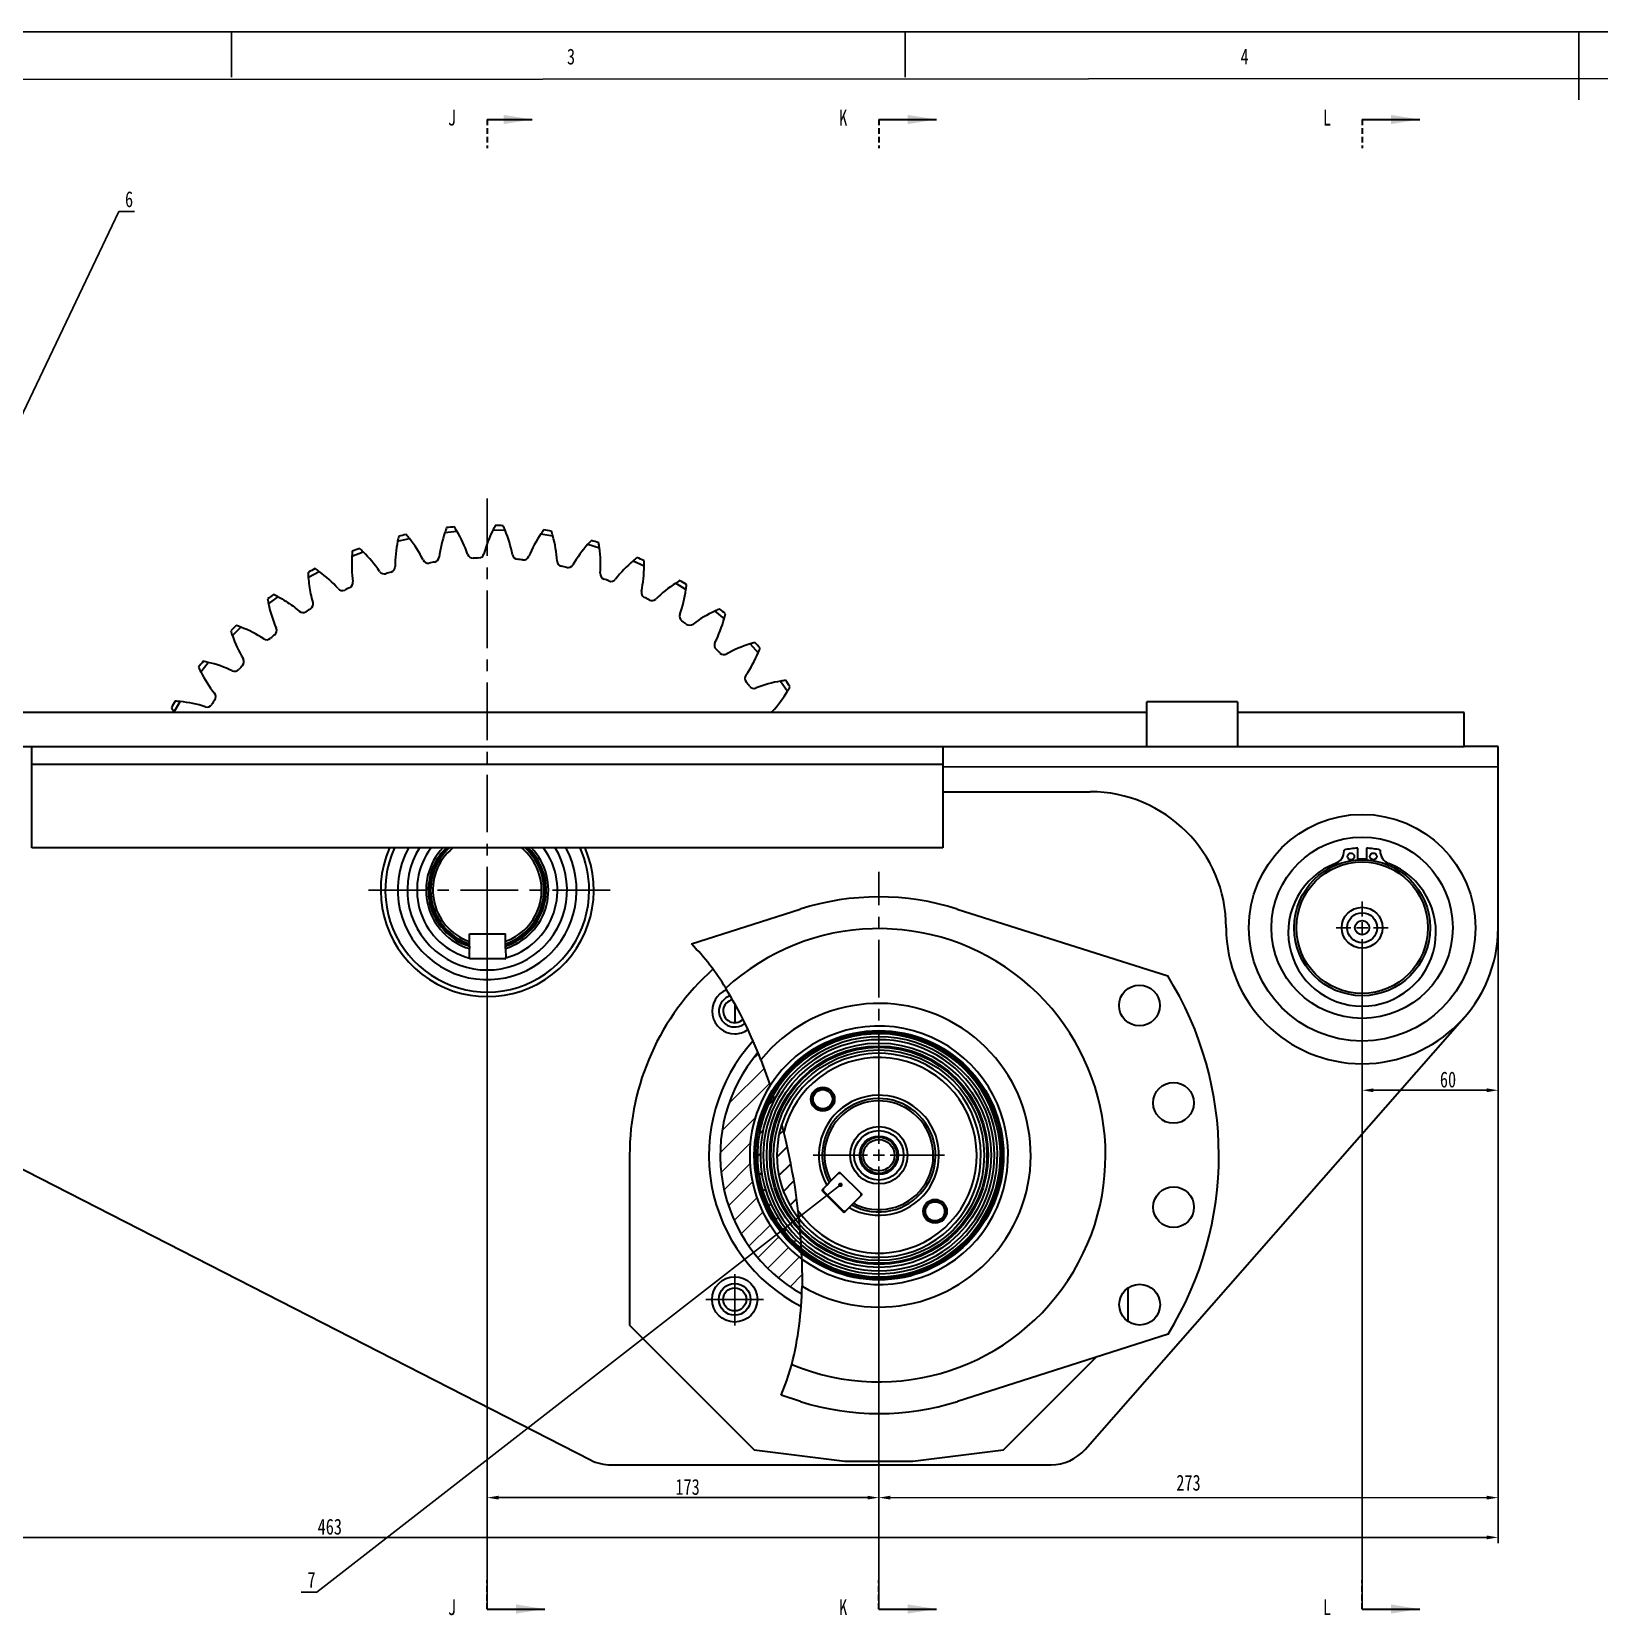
# Model space of a CAD drawing. Header units: millimetres. Extents: x 0 to 1189, y 0 to 841.
# Drawn here: x 253.2 to 599, y 491.6 to 841 of the extents above; entities that cross this region are included whole.
import ezdxf

# ---------------------------------------------------------------- set-up
doc = ezdxf.new("R2010")
doc.units = ezdxf.units.MM
doc.header["$PDSIZE"] = -1
doc.linetypes.add('CENTERX2', pattern=[20.32, 12.7, -2.54, 2.54, -2.54])
doc.linetypes.add('HIDDEN', pattern=[1.905, 1.27, -0.635])
doc.layers.get('0').update_dxf_attribs({"lineweight": 30})
doc.layers.add('10', color=7, linetype='Continuous', lineweight=25)
doc.layers.add('剖面线层', color=2, linetype='Continuous', lineweight=15)
for name, color, linetype in [('5', 7, 'Continuous'), ('9', 7, 'Continuous'), ('图层11', 7, 'CENTERX2')]:
    doc.layers.add(name, color=color, linetype=linetype)
doc.styles.add('SLDTEXTSTYLE0', font='hyswlongfangsong.ttf')
doc.styles.get("Standard").update_dxf_attribs({"font": 'hyswlongfangsong.ttf'})
doc.dimstyles.new('ISO-25', dxfattribs={"dimtxt": 2.5, "dimasz": 2.5, "dimexe": 1.25, "dimexo": 0.625, "dimtad": 1, "dimtxsty": 'Standard', "dimcen": 2.5, "dimadec": 0, "dimazin": 0, "dimtfac": 1, "dimtmove": 0, "dimatfit": 3, "dimfxl": 1, "dimarcsym": 0})
doc.dimstyles.new('SLDDIMSTYLE4', dxfattribs={"dimtxt": 0.18, "dimasz": 1.016, "dimexe": 0, "dimexo": 0.0625, "dimgap": 0, "dimtad": 0, "dimtih": 1, "dimtoh": 1, "dimdec": 0, "dimrnd": 1e-09, "dimzin": 0, "dimdsep": 46, "dimtxsty": 'Standard', "dimblk1": 'DOT', "dimblk2": 'DOT', "dimsah": 1, "dimcen": 0.09, "dimadec": 0, "dimazin": 0, "dimtfac": 1.016, "dimtdec": 0, "dimtofl": 0, "dimtmove": 0, "dimatfit": 3, "dimldrblk": 'DOT', "dimfxl": 1, "dimfrac": 2, "dimtolj": 1, "dimtzin": 0, "dimarcsym": 0})

# ---------------------------------------------------------------- blocks, each defined once
blk = doc.blocks.new('_D')
at = {"layer": '10', "color": 0, "lineweight": -2}
for p, q in [((576.66, 642.7), (576.66, 606.22)), ((546.66, 493.65), (546.66, 608.72)), ((574.16, 607.47), (549.16, 607.47))]:
    blk.add_line(p, q, dxfattribs=at)
at = {"layer": '10', "color": 0}
for points in [[(549.16, 607.89), (549.16, 607.05), (546.66, 607.47)], [(574.16, 607.89), (574.16, 607.05), (576.66, 607.47)]]:
    blk.add_solid(points, dxfattribs=at)
at = {"layer": 'Defpoints', "color": 0}
for p in [(576.66, 643.33), (546.66, 607.47), (546.66, 493.03)]:
    blk.add_point(p, dxfattribs=at)
at = {"layer": '10', "color": 0, "insert": (565.61, 611.6), "char_height": 3.5, "attachment_point": 2}
blk.add_mtext('60', dxfattribs=at)
blk = doc.blocks.new('_D_2')
at = {"layer": '10', "color": 0, "lineweight": -2}
for p, q in [((353.66, 493.65), (353.66, 518.85)), ((437.56, 517.6), (356.16, 517.6)), ((440.06, 493.65), (440.06, 518.85))]:
    blk.add_line(p, q, dxfattribs=at)
at = {"layer": '10', "color": 0}
for points in [[(356.16, 518.02), (356.16, 517.18), (353.66, 517.6)], [(437.56, 518.02), (437.56, 517.18), (440.06, 517.6)]]:
    blk.add_solid(points, dxfattribs=at)
at = {"layer": 'Defpoints', "color": 0}
for p in [(353.66, 517.6), (353.66, 493.03), (440.06, 493.03)]:
    blk.add_point(p, dxfattribs=at)
at = {"layer": '10', "color": 0, "insert": (397.86, 521.72), "char_height": 3.5, "attachment_point": 2}
blk.add_mtext('173', dxfattribs=at)
blk = doc.blocks.new('_D_4')
at = {"layer": '10', "color": 0, "lineweight": -2}
for p, q in [((113.66, 644), (113.66, 507.58)), ((576.66, 642.7), (576.66, 507.58)), ((116.16, 508.83), (574.16, 508.83))]:
    blk.add_line(p, q, dxfattribs=at)
at = {"layer": '10', "color": 0}
for points in [[(116.16, 509.24), (116.16, 508.41), (113.66, 508.83)], [(574.16, 509.24), (574.16, 508.41), (576.66, 508.83)]]:
    blk.add_solid(points, dxfattribs=at)
at = {"layer": 'Defpoints', "color": 0}
for p in [(113.66, 644.63), (576.66, 643.33), (576.66, 508.83)]:
    blk.add_point(p, dxfattribs=at)
at = {"layer": '10', "color": 0, "insert": (318.93, 512.95), "char_height": 3.5, "attachment_point": 2}
blk.add_mtext('463', dxfattribs=at)
blk = doc.blocks.new('SW_NOTE_1')
at = {"layer": '10', "color": 0}
for p, q in [((0, 0), (3.4, 0)), ((3.4, 0), (0, 0)), ((0, 0), (3.4, 0)), ((3.4, 0), (0, 0)), ((0, 0), (3.4, 0)), ((3.4, 0), (0, 0))]:
    blk.add_line(p, q, dxfattribs=at)
at = {"layer": '10', "color": 0, "insert": (2.24, 4.44), "char_height": 3.5, "attachment_point": 2, "style": 'SLDTEXTSTYLE0'}
blk.add_mtext('6', dxfattribs=at)
blk = doc.blocks.new('_DOT')
at = {"color": 0, "linetype": 'ByBlock', "lineweight": -2}
blk.add_line((-0.5, 0), (-1, 0), dxfattribs=at)
at = {"color": 0, "linetype": 'ByBlock', "const_width": 0.5}
blk.add_lwpolyline([(-0.25, 0, 1), (0.25, 0, 1)], format="xyb", close=True, dxfattribs=at)
blk = doc.blocks.new('SW_NOTE_14')
at = {"layer": '10', "color": 0}
for p, q in [((-3.4, 0), (0, 0)), ((0, 0), (-3.4, 0)), ((-3.4, 0), (0, 0)), ((0, 0), (-3.4, 0)), ((-3.4, 0), (0, 0)), ((0, 0), (-3.4, 0))]:
    blk.add_line(p, q, dxfattribs=at)
at = {"layer": '10', "color": 0, "insert": (-1.15, 4.44), "char_height": 3.5, "attachment_point": 2, "style": 'SLDTEXTSTYLE0'}
blk.add_mtext('7', dxfattribs=at)
blk = doc.blocks.new('SW_CENTERMARKSYMBOL_1')
at = {"layer": '10', "color": 0}
for p, q in [((0, 2.5), (0, 14.5)), ((-2.5, 0), (-14.5, 0)), ((0, 0), (-1.25, 0)), ((0, 0), (0, 1.25)), ((0, 0), (0, -1.25)), ((0, 0), (1.25, 0)), ((2.5, 0), (14.5, 0)), ((0, -2.5), (0, -14.5))]:
    blk.add_line(p, q, dxfattribs=at)
blk = doc.blocks.new('SW_CENTERMARKSYMBOL_2')
at = {"layer": '10', "color": 0}
for p, q in [((0, 2.5), (0, 5.75)), ((-2.5, 0), (-5.75, 0)), ((0, 0), (-1.25, 0)), ((0, 0), (0, 1.25)), ((0, 0), (0, -1.25)), ((0, 0), (1.25, 0)), ((2.5, 0), (5.75, 0)), ((0, -2.5), (0, -5.75))]:
    blk.add_line(p, q, dxfattribs=at)
blk = doc.blocks.new('SW_CENTERMARKSYMBOL_3')
at = {"layer": '10', "color": 0}
for p, q in [((0, 2.5), (0, 4.55)), ((-2.5, 0), (-4.55, 0)), ((0, 0), (-1.25, 0)), ((0, 0), (0, 1.25)), ((0, 0), (0, -1.25)), ((0, 0), (1.25, 0)), ((2.5, 0), (4.55, 0)), ((0, -2.5), (0, -40.92))]:
    blk.add_line(p, q, dxfattribs=at)
blk = doc.blocks.new('SW_CENTERMARKSYMBOL_4')
at = {"layer": '10', "color": 0}
for p, q in [((0, 2.5), (0, 13.75)), ((-2.5, 0), (-13.75, 0)), ((0, 0), (-1.25, 0)), ((0, 0), (0, 1.25)), ((0, 0), (0, -1.25)), ((0, 0), (1.25, 0)), ((2.5, 0), (13.75, 0)), ((0, -2.5), (0, -95.86))]:
    blk.add_line(p, q, dxfattribs=at)
blk = doc.blocks.new('*D150')
at = {"layer": 'Defpoints', "color": 0, "linetype": 'Continuous'}
for p in [(440.06, 517.7), (576.66, 517.7), (576.66, 517.6)]:
    blk.add_point(p, dxfattribs=at)
at = {"layer": '图层11', "color": 0, "linetype": 'Continuous', "lineweight": -2}
for p, q in [((440.06, 517.7), (440.06, 515.6)), ((576.66, 517.7), (576.66, 515.6))]:
    blk.add_line(p, q, dxfattribs=at)
at = {"layer": '图层11', "color": 0, "linetype": 'Continuous', "lineweight": 0}
blk.add_line((442.56, 517.6), (574.16, 517.6), dxfattribs=at)
at = {"layer": '图层11', "color": 0, "linetype": 'Continuous'}
for points in [[(442.56, 518.02), (442.56, 517.18), (440.06, 517.6)], [(574.16, 518.02), (574.16, 517.18), (576.66, 517.6)]]:
    blk.add_solid(points, dxfattribs=at)
at = {"layer": '图层11', "color": 0, "linetype": 'Continuous', "insert": (508.36, 520.87), "char_height": 3.5, "attachment_point": 5}
blk.add_mtext('273', dxfattribs=at)

msp = doc.modelspace()

# ---------------------------------------------------------------- hatches: boundary and pattern name
at = {"linetype": 'Continuous'}
h = msp.add_hatch(dxfattribs=at)
h.set_pattern_fill('ANSI31', style=0)
edge = h.paths.add_edge_path(flags=0)
edge.add_arc((440.0604, 593.1278), 26.15, 151.700872, 229.120407, ccw=False)
edge.add_spline(control_points=[(417.0357, 605.5249), (416.9472, 605.8114), (416.8578, 606.0973), (416.7676, 606.3825)], knot_values=[0.81360285, 0.81360285, 0.81360285, 0.81360285, 0.81563981, 0.81563981, 0.81563981, 0.81563981], weights=[1, 1, 1, 1], degree=3, periodic=0)
edge.add_arc((440.0604, 593.1278), 26.8, 150.358009, 230.448392)
edge.add_spline(control_points=[(422.9948, 572.4636), (422.9797, 572.7607), (422.9634, 573.0582), (422.9459, 573.3562)], knot_values=[0.73802157, 0.73802157, 0.73802157, 0.73802157, 0.74007822, 0.74007822, 0.74007822, 0.74007822], weights=[1, 1, 1, 1], degree=3, periodic=0)
h = msp.add_hatch(dxfattribs=at)
h.set_pattern_fill('ANSI31', style=0)
edge = h.paths.add_edge_path(flags=0)
edge.add_spline(control_points=[(422.4746, 579.0925), (421.7423, 586.0546), (420.4267, 593.1343), (418.6251, 599.9674)], knot_values=[0.75318066, 0.75318066, 0.75318066, 0.75318066, 0.80060106, 0.80060106, 0.80060106, 0.80060106], weights=[1, 1, 1, 1], degree=3, periodic=0)
edge.add_arc((440.0604, 593.1278), 22.5, 162.303022, 218.593642)
at = {"layer": '剖面线层', "linetype": 'Continuous'}
h = msp.add_hatch(dxfattribs=at)
h.set_pattern_fill('ANSI31', style=0)
edge = h.paths.add_edge_path(flags=0)
edge.add_arc((440.0604, 593.1278), 28.5, 147.317544, 233.447766, ccw=False)
edge.add_spline(control_points=[(416.0726, 608.5173), (415.2392, 611.0051), (414.3417, 613.4351), (413.3857, 615.7875)], knot_values=[0.82075283, 0.82075283, 0.82075283, 0.82075283, 0.83874242, 0.83874242, 0.83874242, 0.83874242], weights=[1, 1, 1, 1], degree=3, periodic=0)
edge.add_arc((440.0604, 593.1278), 35, 139.652635, 240.923982)
edge.add_spline(control_points=[(423.0514, 562.5387), (423.1594, 565.0493), (423.1694, 567.6211), (423.087, 570.2334)], knot_values=[0.71462239, 0.71462239, 0.71462239, 0.71462239, 0.73285447, 0.73285447, 0.73285447, 0.73285447], weights=[1, 1, 1, 1], degree=3, periodic=0)

# ---------------------------------------------------------------- linework, layer by layer
at = {"color": 7, "linetype": 'HIDDEN'}
for p, q in [((353.6604, 821.6278), (353.6604, 815.2778)), ((440.0604, 821.6278), (440.0604, 815.2778)), ((546.6604, 821.6278), (546.6604, 815.2778)), ((353.6604, 493.0278), (353.6604, 499.3778)), ((440.0604, 493.0278), (440.0604, 499.3778)), ((546.6604, 493.0278), (546.6604, 499.3778))]:
    msp.add_line(p, q, dxfattribs=at)
at = {"color": 7, "linetype": 'Continuous'}
for p, q in [((353.6604, 821.6278), (363.6029, 821.6278)), ((440.0604, 821.6278), (452.7604, 821.6278)), ((546.6604, 821.6278), (559.3604, 821.6278)), ((344.3314, 730.5433), (346.9731, 730.8109)), ((354.9331, 731.0826), (357.5869, 730.9958)), ((365.512, 730.2041), (368.1305, 729.7642)), ((333.8963, 728.5958), (336.4787, 729.2131)), ((375.8794, 727.9233), (378.416, 727.1384)), ((323.8138, 725.2747), (326.2909, 726.2308)), ((385.8504, 724.281), (388.2597, 723.165)), ((314.2639, 720.6395), (316.5915, 721.9171)), ((305.4171, 714.7727), (307.5536, 716.3492)), ((395.2469, 719.3423), (397.486, 717.9151)), ((403.9013, 713.1951), (405.9301, 711.4823)), ((297.4311, 707.7791), (299.3385, 709.6263)), ((411.6591, 705.9493), (413.4416, 703.9813)), ((290.4486, 699.7834), (292.0927, 701.8684)), ((418.382, 697.7342), (419.8862, 695.5462)), ((284.5941, 690.9285), (285.9457, 693.214)), ((499.1604, 683.3278), (499.1604, 693.1278)), ((519.1604, 693.1278), (499.1604, 693.1278)), ((519.1604, 693.1278), (519.1604, 683.3278)), ((499.1604, 690.8278), (208.1604, 690.8278)), ((284.6687, 690.8278), (284.5941, 690.9285)), ((569.1603, 690.8278), (519.1604, 690.8278)), ((569.1603, 683.3278), (569.1603, 690.8278)), ((208.1604, 683.3278), (499.1604, 683.3278)), ((253.1604, 679.3278), (253.1604, 683.3278)), ((454.1604, 683.3278), (454.1604, 678.8278)), ((499.1604, 683.3278), (519.1604, 683.3278)), ((519.1604, 683.3278), (569.1603, 683.3278)), ((576.6604, 683.3278), (569.1603, 683.3278)), ((576.6604, 678.8278), (576.6604, 683.3278)), ((253.1604, 660.9278), (253.1604, 679.3278)), ((454.1604, 679.3278), (253.1604, 679.3278)), ((454.1604, 678.8278), (454.1604, 673.3278)), ((576.6604, 643.3278), (576.6604, 678.8278)), ((454.1604, 673.3278), (486.6603, 673.3278)), ((454.1604, 673.3278), (454.1604, 660.9278)), ((454.1604, 660.9278), (253.1604, 660.9278)), ((542.6854, 660.2926), (542.6854, 660.4698)), ((545.6854, 658.2961), (545.6854, 660.8976)), ((547.6353, 660.8976), (547.6353, 658.2961)), ((550.6354, 660.4698), (550.6354, 660.2926)), ((543.9714, 658.3389), (544.6098, 658.4393)), ((548.7109, 658.4393), (549.3493, 658.3389)), ((398.7214, 639.7536), (422.7025, 647.4206)), ((457.3313, 647.4483), (503.7841, 632.6789)), ((349.7155, 639.2408), (349.7179, 638.7163)), ((349.7271, 636.6601), (349.7179, 638.7163)), ((350.4526, 636.4634), (349.9279, 636.461)), ((357.0032, 636.4926), (350.4526, 636.4634)), ((357.5279, 636.4949), (357.0032, 636.4926)), ((357.7178, 638.752), (357.7155, 639.2765)), ((357.7178, 638.752), (357.727, 636.6958)), ((408.2604, 626.5152), (408.2604, 624.9278)), ((408.2604, 624.9278), (408.2604, 622.3778)), ((485.5475, 528.2309), (569.2064, 623.5371)), ((414.0176, 614.1997), (416.0726, 608.5173)), ((417.0357, 605.5249), (416.7676, 606.3825)), ((419.0767, 598.2088), (418.6251, 599.9674)), ((439.9994, 596.5492), (440.2223, 596.5828)), ((248.8814, 591.2344), (376.4139, 525.927)), ((385.0604, 593.1278), (385.0604, 555.6278)), ((438.0738, 590.3778), (437.5558, 590.7602)), ((428.5544, 586.5571), (429.105, 587.1086)), ((429.105, 587.1086), (429.4737, 587.4779)), ((429.4737, 587.4779), (431.4013, 589.4086)), ((431.154, 589.1609), (431.649, 589.1613)), ((436.355, 584.4628), (431.4013, 589.4086)), ((439.8984, 589.6729), (439.2974, 589.822)), ((427.5859, 585.5871), (428.5544, 586.5571)), ((427.5862, 585.2336), (432.1861, 580.6411)), ((427.7628, 585.4453), (427.6416, 585.6429)), ((427.7626, 585.7641), (427.763, 585.2691)), ((427.763, 585.2691), (432.2213, 580.8179)), ((428.6831, 584.1385), (428.0949, 584.9377)), ((436.355, 584.4628), (434.4274, 582.5321)), ((436.1073, 584.7101), (436.1077, 584.2151)), ((422.4746, 579.0925), (422.2727, 580.8913)), ((432.2213, 580.8179), (432.7163, 580.8183)), ((433.5081, 581.6113), (432.5397, 580.6414)), ((434.0587, 582.1629), (433.5081, 581.6113)), ((434.4274, 582.5321), (434.0587, 582.1629)), ((423.087, 570.2334), (423.1093, 564.233)), ((495.0604, 556.45), (495.0604, 563.8978)), ((385.0604, 555.6278), (412.5604, 528.1278)), ((503.8473, 553.6789), (457.4183, 538.8351)), ((467.5604, 528.1278), (488.066, 548.6334)), ((422.7894, 538.8073), (418.4756, 540.1789)), ((412.5604, 528.1278), (432.5604, 525.6278)), ((447.5604, 525.6278), (467.5604, 528.1278)), ((380.9719, 524.8278), (478.0322, 524.8278)), ((432.5604, 525.6278), (447.5604, 525.6278)), ((353.6604, 493.0278), (366.3604, 493.0278)), ((440.0604, 493.0278), (452.7604, 493.0278)), ((546.6604, 493.0278), (559.3604, 493.0278))]:
    msp.add_line(p, q, dxfattribs=at)
at = {"color": 7, "linetype": 'Continuous', "lineweight": 25}
msp.add_line((576.6604, 678.8278), (454.1604, 678.8278), dxfattribs=at)
for p, q in [((349.7155, 639.2401), (349.7155, 641.9743)), ((349.7155, 641.9743), (357.6744, 641.9743)), ((357.7155, 641.9743), (357.6744, 641.9743)), ((357.7155, 639.2765), (357.7155, 641.9743)), ((349.7155, 639.2408), (349.7155, 639.2401))]:
    msp.add_line(p, q)
at = {"color": 7, "linetype": 'Continuous', "flags": 128}
for points in [[(416.3859, 690.8278), (416.4115, 690.8675), (416.5361, 691.024)], [(545.6854, 658.5466), (546.6604, 658.5778), (547.6353, 658.5466)], [(431.8894, 581.1493), (431.2494, 581.6119), (431.0892, 581.7362)], [(432.5953, 580.6971), (432.5698, 580.7125), (432.3975, 580.818)], [(418.4756, 540.1789), (419.761, 543.4631), (420.8302, 546.9737)]]:
    msp.add_lwpolyline(points, dxfattribs=at)
at = {"color": 7, "linetype": 'Continuous'}
for centre, radius in [((546.6604, 643.3278), 25), ((546.6604, 643.3278), 20), ((546.6604, 643.3278), 15), ((546.6604, 643.3278), 14.4999), ((544.1854, 659.0577), 0.75), ((549.1354, 659.0577), 0.75), ((546.6604, 643.3278), 4.5), ((546.6604, 643.3278), 3.3), ((546.6604, 643.3278), 1.575), ((497.5339, 626.1738), 4.5), ((440.0604, 593.1278), 27.5), ((440.0604, 593.1278), 27.375), ((440.0604, 593.1278), 27.1497), ((440.0604, 593.1278), 24.75), ((440.0604, 593.1278), 24.0919), ((440.0604, 593.1278), 23.8294), ((440.0604, 593.1278), 23.2255), ((427.6761, 605.4923), 2.6249), ((427.6761, 605.4923), 2.5), ((505.0511, 604.6799), 4.5), ((427.6761, 605.4923), 2.125), ((440.0604, 593.1278), 6.325), ((440.0604, 593.1278), 5.4642), ((440.0604, 593.1278), 4.25), ((440.0604, 593.1278), 4), ((440.0604, 593.1278), 3.4587), ((505.0695, 581.6799), 4.5), ((452.4446, 580.7634), 2.6249), ((452.4446, 580.7634), 2.5), ((452.4446, 580.7634), 2.125), ((408.2604, 561.3278), 5), ((408.2604, 561.3278), 3.5), ((408.2604, 561.3278), 2.55), ((497.5868, 560.1739), 4.5)]:
    msp.add_circle(centre, radius, dxfattribs=at)
for centre, radius, start, end in [((369.9353, 721.6596), 27.1013, 160.864805, 172.784402), ((378.6602, 718.9097), 36.2465, 159.517687, 161.278992), ((353.6604, 651.6278), 80.465, 95.179397, 96.389816), ((315.9307, 712.6833), 35.9478, 30.283289, 32.059231), ((323.7428, 717.0059), 27.0227, 18.767354, 30.721759), ((379.1246, 718.8654), 27.1015, 153.20525, 165.124786), ((387.1449, 715.111), 35.954, 151.850692, 153.626318), ((353.6604, 651.6278), 80.465, 87.519822, 88.730241), ((324.3421, 717.14), 36.0166, 22.625459, 24.398009), ((332.7234, 720.41), 27.0231, 11.107877, 23.062091), ((387.8594, 714.8714), 27.1016, 145.545716, 157.465195), ((395.506, 709.9431), 36.1959, 144.197221, 145.960987), ((353.6604, 651.6278), 80.465, 79.860248, 81.070667), ((333.3877, 720.478), 35.9625, 14.964532, 16.739748), ((353.6604, 651.6278), 80.465, 110.498545, 111.708965), ((301.1202, 700.5246), 35.9774, 45.602979, 47.377455), ((360.4561, 723.2039), 27.1016, 168.524443, 180.443909), ((369.2789, 721.6816), 36.0519, 167.172203, 168.943018), ((353.6604, 651.6278), 80.465, 102.838971, 104.04939), ((308.1129, 707.0964), 35.969, 37.943371, 39.718266), ((315.2954, 712.4347), 27.0231, 26.427035, 38.381254), ((342.0782, 722.587), 27.0229, 3.448254, 15.40258), ((395.984, 709.7486), 27.1019, 137.886234, 149.805578), ((402.6593, 704.0712), 35.8619, 136.529237, 138.309431), ((353.6604, 651.6278), 80.465, 72.200673, 73.411092), ((342.748, 722.5662), 35.9598, 7.304821, 9.080168), ((351.6395, 723.4976), 27.0229, 355.788729, 7.743043), ((350.8552, 723.4711), 27.1015, 176.184012, 188.103536), ((359.8575, 723.1342), 36.1072, 174.833302, 176.601401), ((307.5331, 706.7787), 27.0229, 34.086569, 46.040886), ((340.6069, 724.9982), 1.235, 205.755697, 280.08801), ((353.6604, 651.6278), 73.2875, 99.140777, 100.08801), ((341.8217, 725.204), 1.235, 279.140777, 353.47309), ((350.5027, 726.0834), 1.235, 198.096123, 272.428436), ((353.6604, 651.6278), 73.2875, 91.481202, 92.428436), ((351.734, 726.1254), 1.235, 271.481202, 345.813515), ((360.4549, 725.8399), 1.235, 190.436548, 264.768861), ((353.6604, 651.6278), 73.2875, 83.821628, 84.768861), ((361.6808, 725.7175), 1.235, 263.821628, 338.153941), ((370.2857, 724.2722), 1.235, 182.776974, 257.109287), ((371.4844, 723.9874), 1.235, 256.162053, 330.494366), ((403.3528, 703.5892), 27.1014, 130.226582, 142.146152), ((409.0904, 697.2186), 35.6717, 128.864812, 130.654498), ((353.6604, 651.6278), 80.465, 64.541099, 65.751518), ((352.3141, 723.3878), 35.9463, 359.644943, 1.420956), ((353.6604, 651.6278), 80.465, 118.15812, 119.368539), ((295.0615, 693.0713), 35.9947, 53.262981, 55.036606), ((300.5939, 700.1386), 27.0228, 41.746113, 53.700473), ((330.9441, 722.6037), 1.235, 213.415272, 287.747585), ((353.6604, 651.6278), 73.2875, 106.800351, 107.747585), ((332.1205, 722.9695), 1.235, 286.800351, 1.132664), ((353.6604, 651.6278), 73.2875, 76.162053, 77.109287), ((379.8199, 721.408), 1.235, 175.117399, 249.449712), ((353.6604, 651.6278), 73.2875, 68.502479, 69.449712), ((380.9699, 720.966), 1.235, 248.502479, 322.834792), ((361.2365, 723.1257), 27.0232, 348.129227, 0.083386), ((415.0815, 688.7719), 36.4411, 121.224307, 122.9762), ((353.6604, 651.6278), 80.465, 56.881524, 58.091943), ((353.6604, 651.6278), 80.465, 125.817694, 127.028114), ((321.6866, 718.9426), 1.235, 221.074846, 295.407159), ((353.6604, 651.6278), 73.2875, 114.459926, 115.407159), ((322.8038, 719.462), 1.235, 294.459926, 8.792239), ((388.8873, 717.2987), 1.235, 167.457825, 241.790138), ((353.6604, 651.6278), 73.2875, 60.842904, 61.790138), ((409.8355, 696.5018), 27.1019, 122.567085, 134.486415), ((370.699, 721.4779), 27.0229, 340.469473, 352.42381), ((361.8938, 722.9264), 35.9433, 351.98562, 353.761781), ((340.7456, 722.2308), 36.1072, 190.152469, 191.92057), ((331.9739, 720.1772), 27.1012, 191.50311, 203.422757), ((312.9997, 714.0803), 1.235, 228.734421, 303.066734), ((353.6604, 651.6278), 73.2875, 122.1195, 123.066734), ((314.0377, 714.744), 1.235, 302.1195, 16.451813), ((389.9682, 716.7074), 1.235, 240.842904, 315.175217), ((415.3152, 688.6143), 27.1016, 114.907396, 126.826889), ((419.3069, 680.6441), 36.0125, 113.55422, 115.326968), ((353.6604, 651.6278), 80.465, 49.22195, 50.432369), ((353.6604, 651.6278), 80.465, 133.477269, 134.687688), ((286.2057, 676.1472), 35.9627, 68.581432, 70.356634), ((289.6629, 684.3948), 27.0231, 57.065335, 69.019584), ((305.9787, 708.8996), 1.235, 309.779075, 24.111388), ((397.3261, 712.0175), 1.235, 159.79825, 234.130563), ((353.6604, 651.6278), 73.2875, 53.18333, 54.130563), ((398.3185, 711.2873), 1.235, 233.18333, 307.515643), ((379.8566, 718.5838), 27.0233, 332.810072, 344.764194), ((371.1457, 721.24), 36.1272, 344.330115, 346.097237), ((331.425, 719.8709), 36.0804, 197.811311, 199.58072), ((323.031, 716.6752), 27.1016, 199.162742, 211.082233), ((305.0384, 708.1036), 1.235, 236.393995, 310.726308), ((353.6604, 651.6278), 73.2875, 129.779075, 130.726308), ((404.9856, 705.6586), 1.235, 152.138676, 226.470989), ((419.695, 680.0663), 27.1018, 107.247896, 119.167303), ((422.6239, 671.5185), 36.1346, 105.897684, 107.66444), ((353.6604, 651.6278), 80.465, 41.562375, 42.772795), ((298.7705, 702.0333), 1.235, 317.438649, 31.770962), ((353.6604, 651.6278), 73.2875, 45.523755, 46.470989), ((405.8718, 704.8027), 1.235, 225.523755, 299.856068), ((388.5488, 714.4939), 27.0216, 325.150086, 337.104983), ((380.427, 718.2228), 35.9553, 336.666188, 338.441756), ((353.6604, 651.6278), 80.465, 141.136843, 142.347263), ((322.3932, 716.2317), 35.9305, 205.467144, 207.243937), ((314.6342, 712.0122), 27.1014, 206.822288, 218.741862), ((283.5351, 666.919), 35.9819, 76.241394, 78.015652), ((285.8666, 675.5726), 27.0228, 64.724853, 76.679205), ((297.9448, 701.119), 1.235, 244.053569, 318.385882), ((353.6604, 651.6278), 73.2875, 137.438649, 138.385882), ((411.7293, 698.3355), 1.235, 144.479101, 218.811414), ((353.6604, 651.6278), 73.2875, 37.864181, 38.811414), ((412.4935, 697.3691), 1.235, 217.864181, 292.196494), ((422.8963, 671.0108), 27.102, 99.588368, 111.507688), ((396.6152, 709.284), 27.0235, 317.490869, 329.44491), ((424.6451, 662.2398), 36.0427, 98.235824, 100.007094), ((353.6604, 651.6278), 80.465, 33.902801, 35.11322), ((389.0551, 714.0661), 35.9659, 329.007164, 330.782204), ((353.6604, 651.6278), 80.465, 148.796418, 150.006837), ((314.2045, 711.5844), 36.1032, 213.130976, 214.899271), ((282.1224, 657.4319), 35.9857, 83.901097, 85.675162), ((283.28, 666.3229), 27.0228, 72.384429, 84.338775), ((291.8454, 693.2512), 1.235, 251.713144, 326.045457), ((353.6604, 651.6278), 73.2875, 145.098223, 146.045457), ((292.5419, 694.2675), 1.235, 325.098223, 39.430536), ((486.6604, 643.3278), 30, 0, 90), ((353.6604, 651.6278), 23.4996, 156.687134, 23.312866), ((353.6604, 651.6278), 22.5, 155.585598, 0), ((353.6604, 651.6278), 15.5, 143.130102, 255.306407), ((353.6604, 651.6278), 13.5, 136.457781, 253.020168), ((353.6604, 651.6278), 13, 134.325271, 252.33524), ((353.6604, 651.6278), 12.5, 131.926722, 251.60387), ((353.6604, 651.6278), 12, 129.194996, 250.808036), ((353.6604, 651.6278), 13, 288.175666, 45.674729), ((353.6604, 651.6278), 12.5, 288.92977, 48.073278), ((353.6604, 651.6278), 12, 289.750556, 50.805004), ((353.6604, 651.6278), 13.5, 287.490738, 43.542219), ((353.6604, 651.6278), 15.5, 285.204499, 36.869898), ((353.6604, 651.6278), 22.5, 0, 24.414402), ((546.6604, 643.3278), 17.5968, 93.17626, 103.055416), ((546.6604, 643.3278), 17.5968, 76.944584, 86.82374), ((546.6604, 642.3078), 16.29, 111.197649, 68.802351), ((539.6854, 660.2926), 3, 291.197649, 360), ((553.6354, 660.2926), 3, 180, 248.802351), ((440.0604, 593.1278), 57, 72.362185, 107.72956), ((440.0604, 593.1278), 50, 247.380929, 132.510903), ((546.6604, 643.3278), 30, 180, 0), ((360.3033, 602.2468), 53.6909, 31.106584, 44.312281), ((349.927, 636.661), 0.2, 180.255453, 187.555194), ((349.9271, 636.661), 0.2, 187.559464, 270.252557), ((357.527, 636.6949), 0.2, 270.256305, 352.953761), ((357.527, 636.6949), 0.2, 352.955712, 0.255453), ((440.0604, 593.1278), 55, 131.742768, 180), ((440.0604, 593.1278), 75, 328.265362, 31.826383), ((408.2604, 624.9278), 5, 110.537352, 270), ((323.8308, 579.7501), 96.5424, 20.905873, 31.35528), ((408.2604, 624.9278), 3.5, 106.74519, 309.406573), ((408.2604, 624.9278), 2.55, 101.623141, 314.609532), ((440.0604, 593.1278), 33.5, 239.602036, 141.022864), ((408.2604, 624.9278), 5, 270, 305.350739), ((440.0604, 593.1278), 25.5, 22.522656, 202.522689), ((440.0604, 593.1278), 28.5, 233.447766, 147.317544), ((440.0604, 593.1278), 26.8, 230.448392, 150.358009), ((440.0604, 593.1278), 26.15, 229.120407, 151.700872), ((440.0604, 593.1278), 37.5, 137.848699, 242.683237), ((440.0604, 593.1278), 35, 139.652635, 240.923982), ((440.0604, 593.1278), 22.5, 218.593648, 162.303016), ((440.0604, 593.1278), 21.5901, 214.525017, 166.388366), ((440.0604, 593.1278), 28.5, 147.317544, 233.447766), ((440.0604, 593.1278), 26.8, 150.358009, 230.448392), ((440.0604, 593.1278), 26.15, 151.700872, 229.120407), ((440.0604, 593.1278), 13.25, 240.362392, 209.729353), ((440.0604, 593.1278), 12.5, 241.306077, 208.785668), ((440.0604, 593.1278), 12, 242.003636, 208.088109), ((440.0604, 593.1278), 25.5, 202.52267, 22.522674), ((440.0604, 593.1278), 22.5, 162.303022, 218.593642), ((288.8573, 565.2663), 134.3216, 2.119212, 14.196668), ((427.7629, 585.4105), 0.25, 135.045872, 225.045872), ((432.3627, 580.818), 0.25, 225.045872, 315.045872), ((348.0562, 565.3634), 75.0616, 345.818497, 359.137137), ((440.0604, 593.1278), 57, 252.362185, 287.72956), ((478.0322, 534.8278), 10, 270, 318.72363), ((380.9719, 534.8278), 10, 242.883714, 270)]:
    msp.add_arc(centre, radius, start, end, dxfattribs=at)
at = {"color": 8, "linetype": 'Continuous'}
for centre, radius, start, end in [((353.6288, 651.6093), 19.709, 151.783546, 233.698914), ((353.6604, 651.6278), 17.6213, 148.14511, 31.85489), ((353.6604, 651.6278), 12.75, 133.162897, 180.255453), ((353.6685, 651.5868), 19.7144, 233.567381, 28.282216), ((353.6604, 651.6278), 12.75, 288.544916, 46.837103), ((353.6604, 651.6278), 12.75, 180.255453, 251.977105)]:
    msp.add_arc(centre, radius, start, end, dxfattribs=at)
at = {"color": 7, "linetype": 'Continuous'}
for points, knots in [([(314.2639, 720.6395), (314.2542, 720.7753), (314.2349, 721.0471), (314.2147, 721.4042), (314.2026, 721.6527), (314.1986, 721.7446), (314.1983, 721.7503), (314.1983, 721.7517)], [0, 0, 0, 0, 0.24609129, 0.492571, 0.72582697, 0.93374525, 1, 1, 1, 1]), ([(315.2222, 715.0937), (315.0566, 715.7215), (314.7344, 716.943), (314.4329, 718.8007), (314.3203, 720.0257), (314.2639, 720.6395)], [0, 0, 0, 0, 0.34534187, 0.6720067, 1, 1, 1, 1]), ([(306.5716, 716.8755), (306.581, 716.8707), (306.5999, 716.8609), (306.7446, 716.7858), (306.9607, 716.672), (307.2408, 716.522), (307.4493, 716.4068), (307.5536, 716.3492)], [0, 0, 0, 0, 0.187152195, 0.373985207, 0.569261801, 0.784600489, 1, 1, 1, 1]), ([(307.5536, 716.3492), (308.1147, 716.0239), (309.2066, 715.3907), (310.7624, 714.3316), (311.7101, 713.5459), (312.1852, 713.152)], [0, 0, 0, 0, 0.34511244, 0.671701, 1, 1, 1, 1])]:
    msp.add_open_spline(points, degree=3, knots=knots, dxfattribs=at)
for points in [[(363.6029, 821.6278), (357.2529, 822.6438), (357.2529, 820.6118)], [(452.7604, 821.6278), (446.4104, 822.6438), (446.4104, 820.6118)], [(559.3604, 821.6278), (553.0104, 822.6438), (553.0104, 820.6118)], [(366.3604, 493.0278), (360.0104, 494.0438), (360.0104, 492.0118)], [(452.7604, 493.0278), (446.4104, 494.0438), (446.4104, 492.0118)], [(559.3604, 493.0278), (553.0104, 494.0438), (553.0104, 492.0118)]]:
    msp.add_solid(points, dxfattribs=at)
at = {"layer": '10', "color": 7}
for p, q in [((297.25, 831), (297.25, 841)), ((445.875, 831), (445.875, 841)), ((594.5, 841), (594.5, 831)), ((594.5, 831), (594.5, 826))]:
    msp.add_line(p, q, dxfattribs=at)
at = {"layer": '10'}
msp.add_line((353.6604, 513.8899), (353.6604, 651.6278), dxfattribs=at)
at = {"layer": '10', "linetype": 'CENTERX2'}
for q in [(440.0604, 542.4308), (440.0604, 522.8278)]:
    msp.add_line((440.0604, 538.3278), q, dxfattribs=at)
at = {"layer": '5', "color": 7}
msp.add_line((1178.4503, 831.0499), (24.4505, 830.2687), dxfattribs=at)
at = {"layer": '9', "color": 7}
msp.add_line((1189, 841), (0, 841), dxfattribs=at)
at = {"layer": '图层11'}
for p, q in [((353.6604, 738.031), (353.6604, 651.6278)), ((440.0604, 607.6278), (440.0604, 655.6567)), ((327.4349, 651.6278), (381.7688, 651.6278)), ((408.2604, 566.8869), (408.2604, 555.5657)), ((401.8678, 561.3278), (414.8594, 561.3278))]:
    msp.add_line(p, q, dxfattribs=at)

# ---------------------------------------------------------------- block references
at = {"layer": '10'}
for name, p in [('SW_NOTE_1', (272.4109, 801.3582)), ('SW_CENTERMARKSYMBOL_2', (546.6604, 643.3278)), ('SW_CENTERMARKSYMBOL_3', (546.6604, 643.3278)), ('SW_CENTERMARKSYMBOL_1', (440.0604, 593.1278)), ('SW_NOTE_14', (316.0441, 496.7742))]:
    msp.add_blockref(name, p, dxfattribs=at)
at = {"layer": '图层11'}
msp.add_blockref('SW_CENTERMARKSYMBOL_4', (440.0604, 593.1278), dxfattribs=at)

# ---------------------------------------------------------------- texts
at = {"color": 7, "linetype": 'Continuous', "char_height": 3.5, "attachment_point": 1, "style": 'SLDTEXTSTYLE0'}
for s, insert in [('J', (344.9793, 823.7944)), ('K', (431.3018, 823.7944)), ('L', (538.0352, 823.7944)), ('J', (344.9793, 495.1944)), ('K', (431.3018, 495.1944)), ('L', (538.0352, 495.1944))]:
    msp.add_mtext(s, dxfattribs=dict(at, insert=insert))
at = {"layer": '9', "color": 7, "char_height": 3.5, "attachment_point": 2, "style": 'SLDTEXTSTYLE0'}
for s, insert in [('3', (372.1367, 837.2617)), ('4', (520.7502, 837.2617))]:
    msp.add_mtext(s, dxfattribs=dict(at, insert=insert))

# ---------------------------------------------------------------- dimensions: what is measured, and where the dimension line sits
at = {"layer": '10'}
dim = msp.add_linear_dim(base=(576.6604, 508.8278), p1=(113.6604, 644.6278), p2=(576.6604, 643.3278), angle=0, dimstyle='ISO-25', override={"dimtxt": 3.5}, dxfattribs=at)
dim.commit()
dim.dimension.update_dxf_attribs({"geometry": '_D_4', "text_midpoint": (318.9286, 508.8278), "dimtype": 160})
for base, p1, p2, text, picture, middle in [((546.6604, 607.4703), (576.6604, 643.3278), (546.6604, 493.0278), '60', '_D', (565.6094, 607.4703)), ((353.6604, 517.5988), (440.0604, 493.0278), (353.6604, 493.0278), '173', '_D_2', (397.8622, 517.5988))]:
    dim = msp.add_linear_dim(base=base, p1=p1, p2=p2, text=text, dimstyle='ISO-25', override={"dimtxt": 3.5}, dxfattribs=at)
    dim.commit()
    dim.dimension.update_dxf_attribs({"geometry": picture, "text_midpoint": middle, "dimtype": 160})
at = {"layer": '图层11', "linetype": 'Continuous'}
dim = msp.add_linear_dim(base=(576.6604, 517.5988), p1=(440.0604, 517.7026), p2=(576.6604, 517.7026), text='273', dimstyle='ISO-25', override={"dimtxt": 3.5, "dimasz": 2.5, "dimexe": 2, "dimexo": 0, "dimgap": 1.524, "dimtih": 1, "dimtoh": 1, "dimlfac": 2, "dimzin": 0, "dimadec": 2, "dimtzin": 0, "dimlwd": 0}, dxfattribs=at)
dim.commit()
dim.dimension.update_dxf_attribs({"geometry": '*D150', "text_midpoint": (508.3604, 517.5988), "dimtype": 160})

# ---------------------------------------------------------------- leaders
at = {"layer": '10'}
for points in [[(214.6789, 680.208), (272.4109, 801.3582)], [(431.5729, 586.6037), (316.0441, 496.7742)]]:
    msp.add_leader(points, dimstyle='SLDDIMSTYLE4', dxfattribs=at)

doc.saveas('drawing.dxf')
